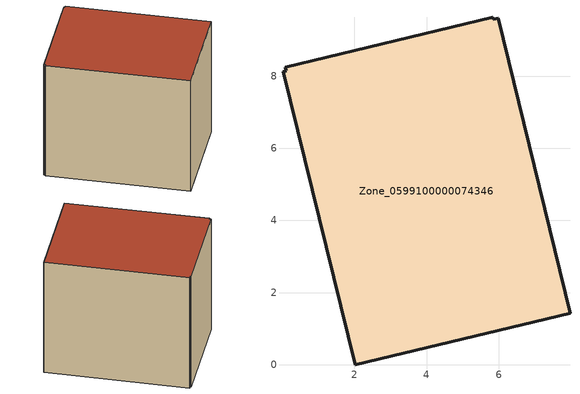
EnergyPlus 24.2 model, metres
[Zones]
Zone_0599100000074346
 floor ground (C_G): 5.99,9.6 7.97,1.44 2.02,0 0.02,8.12 0.11,8.14 0.09,8.24 5.83,9.63 5.84,9.57 z0
 wall outside (C_F): 5.83,9.63 0.09,8.24 0.11,8.14 0.02,8.12 2.02,0 7.97,1.44 5.99,9.6 5.84,9.57 5.83,9.63 z0:7.51
 roof outside (C_R): 7.97,1.44 5.99,9.6 5.84,9.57 5.83,9.63 0.09,8.24 0.11,8.14 0.02,8.12 2.02,0 z7.51
[BUILDING]
Pand.0599100000074346: North Axis=0; Terrain=City; Loads Convergence Tolerance Value=0.04; Temperature Convergence Tolerance Value=0.4; Solar Distribution=FullExterior; Maximum Number of Warmup Days=25; Minimum Number of Warmup Days=1
[Site:Location]
Rotterdam.The.Hague.AP_ZH_NLD Design_Conditions: Latitude=51.96; Longitude=4.45; Time Zone=1; Elevation=-4.5
[SITE:GROUNDTEMPERATURE:BUILDINGSURFACE]
18, 18, 18, 18, 18, 18, 18, 18, 18, 18, 18, 18
[MATERIAL] Thermal Absorptance=0.9; Solar Absorptance=0.7; Visible Absorptance=0.7
Name | Roughness | Thickness | Conductivity | Density | Specific Heat
G.TI.1965-1974 | MediumSmooth | 0.15 | 0.882353 | 540 | 1210
F.TI.1965-1974 | Rough | 0.3 | 0.697674 | 1920 | 840
R.TI.1965-1974 | MediumRough | 0.2 | 0.232558 | 1500 | 1000
[CONSTRUCTION]
C_G: G.TI.1965-1974
C_F: F.TI.1965-1974
C_R: R.TI.1965-1974
[ZONE]
Zone_0599100000074346: Type=1; Multiplier=1; Ceiling Height=Autocalculate; Volume=Autocalculate; Floor Area=autocalculate; Part of Total Floor Area=Yes
[ZONEINFILTRATION:DESIGNFLOWRATE]
Infil_Zone_0599100000074346: Zone or ZoneList or Space or SpaceList=Zone_0599100000074346; Schedule=AlwaysOn; Design Flow Rate Calculation Method=Flow/Area; Flow Rate per Floor Area=0.003; Constant Term Coefficient=1; Temperature Term Coefficient=0; Velocity Term Coefficient=0; Velocity Squared Term Coefficient=0
[HVACTEMPLATE:ZONE:IDEALLOADSAIRSYSTEM]
Zone_0599100000074346: Maximum Heating Supply Air Temperature=50; Minimum Cooling Supply Air Temperature=13; Maximum Heating Supply Air Humidity Ratio=0.0156; Minimum Cooling Supply Air Humidity Ratio=0.0077; Heating Limit=NoLimit; Cooling Limit=NoLimit; Dehumidification Control Type=ConstantSensibleHeatRatio; Cooling Sensible Heat Ratio=0.7; Dehumidification Setpoint=60; Humidification Control Type=None; Humidification Setpoint=30; Outdoor Air Method=None; Outdoor Air Flow Rate per Person=0.00944; Outdoor Air Flow Rate per Zone Floor Area=0; Outdoor Air Flow Rate per Zone=0; Demand Controlled Ventilation Type=None; Outdoor Air Economizer Type=NoEconomizer; Heat Recovery Type=None; Sensible Heat Recovery Effectiveness=0.7; Latent Heat Recovery Effectiveness=0.65
[ZONECONTROL:THERMOSTAT]
ThermostatControl_Zone_0599100000074346: Zone or ZoneList=Zone_0599100000074346; Control Type Schedule=DualSetpointControlType; Control 1=Thermostat_Zone_0599100000074346; Temperature Difference Between Cutout And Setpoint=0
[THERMOSTATSETPOINT:DUALSETPOINT]
Thermostat_Zone_0599100000074346: Heating Setpoint Temperature Schedule=HeatingSetpoint_Zone_0599100000074346; Cooling Setpoint Temperature Schedule=CoolingSetpoint_Zone_0599100000074346
[SCHEDULE:COMPACT]
HeatingSetpoint_Zone_0599100000074346: Through: 12/31, For: AllDays, Until: 24:00, 21
CoolingSetpoint_Zone_0599100000074346: Through: 12/31, For: AllDays, Until: 24:00, 24
DualSetpointControlType: Through: 12/31, For: AllDays, Until: 24:00, 4
AlwaysOn: Through: 12/31, For: AllDays, Until: 24:00, 1
